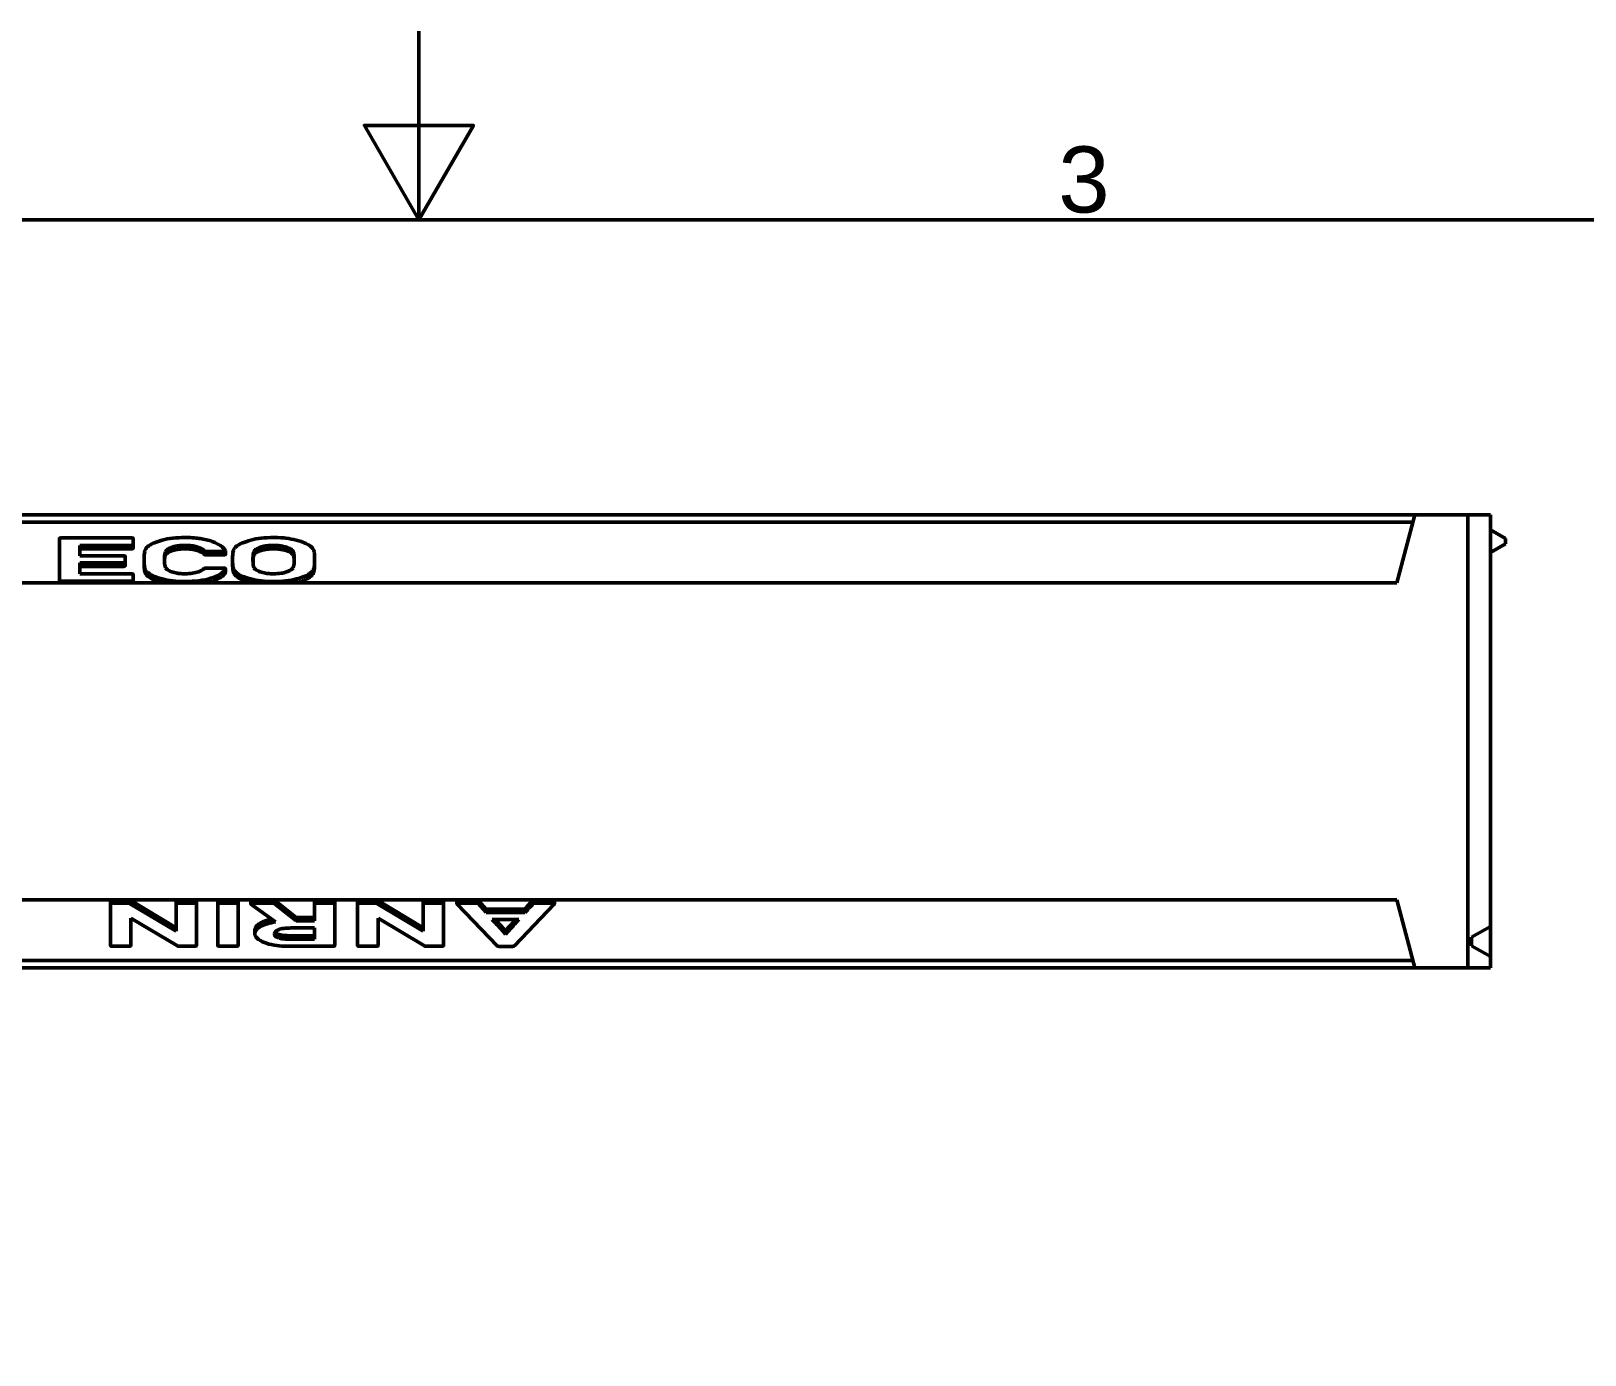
# Model space of a CAD drawing. Header units: millimetres. Extents: x 0 to 2100, y 0 to 1485.
# Drawn here: x 947.3 to 1358.7, y 1134.5 to 1485 of the extents above; entities that cross this region are included whole.
import ezdxf

# ---------------------------------------------------------------- set-up
doc = ezdxf.new("R2010")
doc.units = ezdxf.units.MM
doc.header["$LTSCALE"] = 5
doc.layers.get('0').update_dxf_attribs({"lineweight": 50})
for name, color, linetype, lineweight in [('Rahmen_0', 7, 'Continuous', 50), ('Rahmen_2', 7, 'Continuous', 50), ('Sichtbare Kanten(DIN)', 7, 'Continuous', 50), ('Sichtbare tangentiale Kanten(DIN)', 7, 'Continuous', 50)]:
    doc.layers.add(name, color=color, linetype=linetype, lineweight=lineweight)
doc.styles.add('Aktuell-DINNach Layer', font='arial.ttf')

# ---------------------------------------------------------------- blocks, each defined once
blk = doc.blocks.new('Ränder Standardrahmen')
at = {"layer": 'Rahmen_0', "flags": 128}
for points in [[(210, 297), (210, 287), (207.113, 292), (212.887, 292), (210, 287)], [(10, 10), (10, 287), (410, 287), (410, 10), (10, 10)]]:
    blk.add_lwpolyline(points, dxfattribs=at)
at = {"layer": 'Rahmen_2', "insert": (243.856, 287.341), "char_height": 3.5, "attachment_point": 7, "style": 'Aktuell-DINNach Layer'}
blk.add_mtext('3', dxfattribs=at)

msp = doc.modelspace()

# ---------------------------------------------------------------- linework, layer by layer
at = {"layer": 'Sichtbare Kanten(DIN)'}
for p, q in [((1313.729, 1356.938), (473.729, 1356.938)), ((1313.193, 1354.938), (489.091, 1354.938)), ((1308.906, 1338.938), (1313.729, 1356.938)), ((1313.729, 1356.938), (1327.729, 1356.938)), ((1333.729, 1356.938), (1327.729, 1356.938)), ((1327.729, 1356.938), (1327.729, 1236.938)), ((1333.729, 1247.938), (1333.729, 1356.938)), ((954.784, 1350.61), (954.784, 1339.539)), ((973.816, 1350.793), (955.264, 1350.793)), ((974.32, 1349.017), (974.32, 1350.61)), ((1333.729, 1352.938), (1337.729, 1350.629)), ((1337.729, 1350.629), (1337.729, 1349.247)), ((960.16, 1346.059), (960.16, 1348.833)), ((960.16, 1348.833), (973.816, 1348.833)), ((973.816, 1347.909), (960.16, 1347.909)), ((971.752, 1346.059), (960.16, 1346.059)), ((972.232, 1344.365), (972.232, 1345.867)), ((974.32, 1348.092), (974.32, 1349.017)), ((982.888, 1347.24), (982.888, 1347.231)), ((982.888, 1346.307), (982.888, 1347.231)), ((983.992, 1347.177), (983.992, 1348.101)), ((991.288, 1347.47), (991.288, 1348.394)), ((993.16, 1346.435), (993.16, 1347.359)), ((993.616, 1347.231), (998.272, 1347.231)), ((998.272, 1346.307), (993.616, 1346.307)), ((998.779, 1346.51), (998.779, 1347.434)), ((1006.312, 1347.24), (1006.312, 1347.231)), ((1006.312, 1346.307), (1006.312, 1347.231)), ((1007.416, 1347.177), (1007.416, 1348.101)), ((1015.576, 1347.177), (1015.576, 1348.101)), ((1333.729, 1346.938), (1337.729, 1349.247)), ((960.16, 1341.306), (960.16, 1344.182)), ((960.16, 1344.182), (971.752, 1344.182)), ((971.752, 1343.257), (960.16, 1343.257)), ((973.816, 1341.306), (960.16, 1341.306)), ((972.232, 1343.44), (972.232, 1344.365)), ((977.224, 1344.146), (977.224, 1345.07)), ((978.544, 1340.41), (978.544, 1341.334)), ((982.888, 1342.9), (982.888, 1342.891)), ((998.272, 1342.817), (993.616, 1342.817)), ((998.752, 1341.664), (998.752, 1342.588)), ((998.764, 1341.708), (998.764, 1342.633)), ((1000.648, 1344.146), (1000.648, 1345.07)), ((1001.968, 1340.41), (1001.968, 1341.334)), ((1006.312, 1342.9), (1006.312, 1342.891)), ((1021.048, 1340.41), (1021.048, 1341.334)), ((1022.08, 1341.536), (1022.08, 1342.46)), ((1022.368, 1344.146), (1022.368, 1345.07)), ((1308.906, 1338.938), (516.578, 1338.938)), ((954.784, 1338.938), (954.784, 1339.539)), ((955.264, 1339.347), (973.816, 1339.347)), ((974.32, 1339.539), (974.32, 1341.114)), ((974.32, 1338.938), (974.32, 1339.539)), ((982.024, 1338.999), (982.024, 1339.924)), ((1005.448, 1338.999), (1005.448, 1339.924)), ((1017.52, 1339.924), (1017.496, 1339.924)), ((1017.52, 1338.999), (1017.52, 1339.924)), ((1308.906, 1254.938), (516.578, 1254.938)), ((973.396, 1254.938), (973.396, 1254.027)), ((973.418, 1254.938), (985.708, 1247.58)), ((1011.628, 1254.933), (1011.628, 1254.009)), ((1011.628, 1254.933), (1017.484, 1250.318)), ((1038.82, 1254.938), (1038.82, 1254.027)), ((1038.842, 1254.938), (1051.132, 1247.58)), ((1065.676, 1254.906), (1067.788, 1252.534)), ((1065.676, 1254.906), (1065.676, 1253.981)), ((1080.244, 1254.906), (1080.244, 1253.981)), ((1313.729, 1236.938), (1308.906, 1254.938)), ((968.332, 1254.851), (968.332, 1253.926)), ((968.332, 1253.926), (968.332, 1242.855)), ((972.964, 1254.119), (968.812, 1254.119)), ((985.708, 1246.656), (973.396, 1254.027)), ((985.708, 1254.851), (985.708, 1253.926)), ((985.708, 1253.926), (985.708, 1246.656)), ((990.58, 1254.119), (986.188, 1254.119)), ((991.084, 1254.851), (991.084, 1253.926)), ((991.084, 1242.855), (991.084, 1253.926)), ((996.724, 1254.851), (996.724, 1253.926)), ((996.724, 1253.926), (996.724, 1242.855)), ((1001.62, 1254.119), (997.204, 1254.119)), ((1002.1, 1254.851), (1002.1, 1253.926)), ((1002.1, 1242.855), (1002.1, 1253.926)), ((1005.436, 1254.863), (1005.436, 1253.939)), ((1005.508, 1253.835), (1011.988, 1249.119)), ((1011.172, 1254.119), (1005.964, 1254.119)), ((1017.484, 1249.394), (1011.628, 1254.009)), ((1022.308, 1254.851), (1022.308, 1253.926)), ((1022.308, 1253.926), (1022.308, 1249.394)), ((1027.204, 1254.119), (1022.788, 1254.119)), ((1027.684, 1254.851), (1027.684, 1253.926)), ((1027.684, 1242.855), (1027.684, 1253.926)), ((1033.756, 1254.851), (1033.756, 1253.926)), ((1033.756, 1253.926), (1033.756, 1242.855)), ((1038.388, 1254.119), (1034.236, 1254.119)), ((1051.132, 1246.656), (1038.82, 1254.027)), ((1051.132, 1254.851), (1051.132, 1253.926)), ((1051.132, 1253.926), (1051.132, 1246.656)), ((1056.004, 1254.119), (1051.612, 1254.119)), ((1056.508, 1254.851), (1056.508, 1253.926)), ((1056.508, 1242.855), (1056.508, 1253.926)), ((1060.067, 1254.858), (1060.067, 1253.934)), ((1060.108, 1253.853), (1070.692, 1242.782)), ((1065.172, 1254.109), (1060.564, 1254.109)), ((1067.788, 1251.61), (1065.676, 1253.981)), ((1067.788, 1252.534), (1067.788, 1251.61)), ((1067.788, 1252.534), (1078.06, 1252.534)), ((1078.06, 1251.61), (1067.788, 1251.61)), ((1075.252, 1242.782), (1085.836, 1253.853)), ((1078.06, 1252.534), (1078.06, 1251.61)), ((1085.38, 1254.109), (1080.724, 1254.109)), ((1085.876, 1254.858), (1085.876, 1253.934)), ((973.732, 1242.855), (973.732, 1250.126)), ((973.732, 1250.126), (986.02, 1242.764)), ((1006.54, 1246.875), (1006.54, 1245.951)), ((1008.124, 1248.88), (1008.124, 1247.956)), ((1008.124, 1247.956), (1008.148, 1247.956)), ((1016.14, 1247.516), (1022.308, 1247.516)), ((1017.484, 1250.318), (1017.484, 1249.394)), ((1017.484, 1250.318), (1022.308, 1250.318)), ((1022.308, 1249.394), (1017.484, 1249.394)), ((1022.308, 1247.516), (1022.308, 1244.54)), ((1039.156, 1242.855), (1039.156, 1250.126)), ((1039.156, 1250.126), (1051.444, 1242.764)), ((1069.42, 1249.751), (1076.428, 1249.751)), ((1070.644, 1249.32), (1071.58, 1248.285)), ((1070.644, 1249.32), (1070.644, 1248.395)), ((1071.58, 1247.361), (1070.644, 1248.395)), ((1071.58, 1248.285), (1072.348, 1247.378)), ((1071.58, 1248.285), (1071.58, 1247.361)), ((1072.348, 1246.454), (1071.58, 1247.361)), ((1072.348, 1247.378), (1072.924, 1246.692)), ((1072.924, 1246.692), (1073.548, 1247.433)), ((1072.924, 1246.692), (1072.924, 1245.767)), ((1073.548, 1247.433), (1074.388, 1248.377)), ((1074.388, 1247.452), (1073.548, 1246.509)), ((1073.548, 1247.433), (1073.548, 1246.509)), ((1074.388, 1248.377), (1074.388, 1247.452)), ((1076.428, 1249.751), (1075.276, 1248.478)), ((1075.276, 1249.402), (1075.591, 1249.751)), ((1328.729, 1245.051), (1333.729, 1247.938)), ((1333.729, 1247.938), (1333.729, 1239.938)), ((968.812, 1242.672), (973.228, 1242.672)), ((986.428, 1242.672), (990.58, 1242.672)), ((997.204, 1242.672), (1001.62, 1242.672)), ((1012.972, 1245.776), (1012.972, 1244.852)), ((1015.852, 1242.672), (1027.204, 1242.672)), ((1015.9, 1245.465), (1022.308, 1245.465)), ((1022.308, 1244.54), (1015.9, 1244.54)), ((1034.236, 1242.672), (1038.652, 1242.672)), ((1051.852, 1242.672), (1056.004, 1242.672)), ((1071.148, 1242.654), (1074.772, 1242.654)), ((1072.924, 1245.767), (1072.348, 1246.454)), ((1073.548, 1246.509), (1072.924, 1245.767)), ((1328.729, 1242.825), (1328.729, 1245.051)), ((1333.729, 1239.938), (1328.729, 1242.825)), ((1313.193, 1238.938), (489.091, 1238.938)), ((1333.729, 1236.938), (1333.729, 1239.938)), ((1313.729, 1236.938), (473.729, 1236.938)), ((1327.729, 1236.938), (1313.729, 1236.938)), ((1327.729, 1236.938), (1333.729, 1236.938))]:
    msp.add_line(p, q, dxfattribs=at)
for points, degree, knots in [([(955.264, 1350.793), (955.231, 1350.793), (955.199, 1350.792), (955.136, 1350.787), (955.106, 1350.783), (955.007, 1350.766), (954.954, 1350.749), (954.875, 1350.717), (954.841, 1350.698), (954.795, 1350.656), (954.784, 1350.633), (954.784, 1350.61)], 3, [-0.066579768, -0.066579768, -0.066579768, -0.066579768, -0.059579882, -0.059579882, -0.05274209, -0.05274209, -0.036262889, -0.036262889, -0.01829246, -0.01829246, 0, 0, 0, 0]), ([(974.32, 1350.61), (974.32, 1350.625), (974.316, 1350.64), (974.298, 1350.669), (974.284, 1350.683), (974.234, 1350.719), (974.194, 1350.736), (974.132, 1350.759), (974.085, 1350.771), (973.964, 1350.789), (973.89, 1350.793), (973.816, 1350.793)], 3, [-0.058500024, -0.058500024, -0.058500024, -0.058500024, -0.053302755, -0.053302755, -0.048239794, -0.048239794, -0.039044984, -0.039044984, -0.022176904, -0.022176904, 0, 0, 0, 0]), ([(982.024, 1350.216), (981.289, 1350.01), (980.591, 1349.78), (979.476, 1349.32), (978.963, 1349.075), (978.544, 1348.797)], 3, [-0.56746508, -0.56746508, -0.56746508, -0.56746508, -0.25227775, -0.25227775, 0, 0, 0, 0]), ([(988.072, 1350.894), (986.96, 1350.894), (985.851, 1350.844), (983.79, 1350.613), (982.868, 1350.445), (982.024, 1350.216)], 3, [-0.64438069, -0.64438069, -0.64438069, -0.64438069, -0.31067417, -0.31067417, 0, 0, 0, 0]), ([(995.224, 1349.868), (994.28, 1350.198), (993.212, 1350.451), (991.31, 1350.734), (990.01, 1350.894), (988.072, 1350.894)], 3, [-1.5590704, -1.5590704, -1.5590704, -1.5590704, -0.5815946, -0.5815946, 0, 0, 0, 0]), ([(998.776, 1347.46), (998.53, 1347.917), (998.088, 1348.346), (997.04, 1349.043), (996.341, 1349.45), (995.224, 1349.868)], 3, [-1.1193606, -1.1193606, -1.1193606, -1.1193606, -0.4696684, -0.4696684, 0, 0, 0, 0]), ([(1005.448, 1350.216), (1004.713, 1350.01), (1004.015, 1349.78), (1002.9, 1349.32), (1002.387, 1349.075), (1001.968, 1348.797)], 3, [-0.56746508, -0.56746508, -0.56746508, -0.56746508, -0.25227775, -0.25227775, 0, 0, 0, 0]), ([(1011.496, 1350.894), (1010.384, 1350.894), (1009.275, 1350.844), (1007.214, 1350.613), (1006.292, 1350.445), (1005.448, 1350.216)], 3, [-0.64438069, -0.64438069, -0.64438069, -0.64438069, -0.31067417, -0.31067417, 0, 0, 0, 0]), ([(1017.52, 1350.216), (1016.68, 1350.442), (1015.757, 1350.607), (1014.082, 1350.799), (1012.993, 1350.894), (1011.496, 1350.894)], 3, [-1.0900651, -1.0900651, -1.0900651, -1.0900651, -0.4490468, -0.4490468, 0, 0, 0, 0]), ([(1021.048, 1348.797), (1020.654, 1349.064), (1020.153, 1349.308), (1019.19, 1349.69), (1018.536, 1349.931), (1017.52, 1350.216)], 3, [-0.89781697, -0.89781697, -0.89781697, -0.89781697, -0.37821992, -0.37821992, 0, 0, 0, 0]), ([(972.232, 1345.867), (972.232, 1345.881), (972.229, 1345.895), (972.214, 1345.923), (972.203, 1345.936), (972.159, 1345.974), (972.117, 1345.993), (972.032, 1346.024), (971.983, 1346.037), (971.872, 1346.055), (971.813, 1346.059), (971.752, 1346.059)], 3, [-0.07059963, -0.07059963, -0.07059963, -0.07059963, -0.061782755, -0.061782755, -0.053433025, -0.053433025, -0.036262889, -0.036262889, -0.01829246, -0.01829246, 0, 0, 0, 0]), ([(973.816, 1348.833), (973.896, 1348.833), (973.977, 1348.838), (974.121, 1348.86), (974.164, 1348.875), (974.23, 1348.9), (974.261, 1348.918), (974.309, 1348.963), (974.32, 1348.99), (974.32, 1349.017)], 3, [-0.059492134, -0.059492134, -0.059492134, -0.059492134, -0.048733451, -0.048733451, -0.038457128, -0.038457128, -0.021034837, -0.021034837, 0, 0, 0, 0]), ([(977.512, 1347.68), (977.393, 1347.43), (977.331, 1347.049), (977.237, 1346.206), (977.224, 1345.576), (977.224, 1345.07)], 3, [-0.63824516, -0.63824516, -0.63824516, -0.63824516, -0.3979253, -0.3979253, 0, 0, 0, 0]), ([(978.544, 1348.797), (978.295, 1348.625), (978.085, 1348.446), (977.739, 1348.072), (977.606, 1347.877), (977.512, 1347.68)], 3, [-0.31246293, -0.31246293, -0.31246293, -0.31246293, -0.15804584, -0.15804584, 0, 0, 0, 0]), ([(982.624, 1345.07), (982.624, 1345.506), (982.637, 1346.037), (982.721, 1346.721), (982.776, 1347.047), (982.888, 1347.24)], 3, [-0.43619179, -0.43619179, -0.43619179, -0.43619179, -0.15564951, -0.15564951, 0, 0, 0, 0]), ([(982.888, 1347.231), (983.002, 1347.386), (983.147, 1347.537), (983.4, 1347.753), (983.599, 1347.916), (983.992, 1348.101)], 3, [-0.58865274, -0.58865274, -0.58865274, -0.58865274, -0.18719073, -0.18719073, 0, 0, 0, 0]), ([(983.992, 1348.101), (984.268, 1348.222), (984.596, 1348.34), (985.305, 1348.548), (985.744, 1348.627), (986.982, 1348.819), (987.696, 1348.833), (988.072, 1348.833)], 3, [-0.17800534, -0.17800534, -0.17800534, -0.17800534, -0.15236265, -0.15236265, -0.11262535, -0.11262535, 0, 0, 0, 0]), ([(988.072, 1348.833), (988.67, 1348.833), (989.26, 1348.801), (990.367, 1348.649), (990.853, 1348.539), (991.288, 1348.394)], 3, [-0.3525629, -0.3525629, -0.3525629, -0.3525629, -0.17296751, -0.17296751, 0, 0, 0, 0]), ([(991.288, 1348.394), (991.727, 1348.256), (992.116, 1348.099), (992.753, 1347.747), (992.993, 1347.56), (993.16, 1347.359)], 3, [-0.33624443, -0.33624443, -0.33624443, -0.33624443, -0.16549217, -0.16549217, 0, 0, 0, 0]), ([(993.16, 1347.359), (993.166, 1347.346), (993.177, 1347.333), (993.212, 1347.308), (993.235, 1347.297), (993.316, 1347.268), (993.387, 1347.252), (993.502, 1347.235), (993.558, 1347.231), (993.616, 1347.231)], 3, [-0.055925359, -0.055925359, -0.055925359, -0.055925359, -0.046577329, -0.046577329, -0.036906452, -0.036906452, -0.017411192, -0.017411192, 0, 0, 0, 0]), ([(998.272, 1347.231), (998.315, 1347.231), (998.359, 1347.233), (998.441, 1347.24), (998.479, 1347.246), (998.585, 1347.268), (998.631, 1347.288), (998.702, 1347.322), (998.735, 1347.345), (998.778, 1347.4), (998.784, 1347.43), (998.776, 1347.46)], 3, [-0.071388548, -0.071388548, -0.071388548, -0.071388548, -0.064436863, -0.064436863, -0.05789724, -0.05789724, -0.045083725, -0.045083725, -0.02371625, -0.02371625, 0, 0, 0, 0]), ([(998.779, 1346.51), (998.779, 1346.434), (998.512, 1346.307), (998.272, 1346.307)], 2, [0.1428571, 0.1428571, 0.1428571, 1, 2, 2, 2]), ([(1000.936, 1347.68), (1000.817, 1347.43), (1000.755, 1347.049), (1000.661, 1346.206), (1000.648, 1345.576), (1000.648, 1345.07)], 3, [-0.63824516, -0.63824516, -0.63824516, -0.63824516, -0.3979253, -0.3979253, 0, 0, 0, 0]), ([(1001.968, 1348.797), (1001.719, 1348.625), (1001.509, 1348.446), (1001.163, 1348.072), (1001.03, 1347.877), (1000.936, 1347.68)], 3, [-0.31246293, -0.31246293, -0.31246293, -0.31246293, -0.15804584, -0.15804584, 0, 0, 0, 0]), ([(1006.048, 1345.07), (1006.048, 1345.66), (1006.073, 1346.107), (1006.154, 1346.715), (1006.211, 1347.04), (1006.312, 1347.24)], 3, [-0.38484218, -0.38484218, -0.38484218, -0.38484218, -0.16039433, -0.16039433, 0, 0, 0, 0]), ([(1006.312, 1346.316), (1006.192, 1346.078), (1006.068, 1345.151), (1006.054, 1344.606)], 2, [0, 0, 0, 1, 1.7151209, 1.7151209, 1.7151209]), ([(1006.312, 1347.231), (1006.482, 1347.462), (1006.679, 1347.629), (1006.92, 1347.834), (1007.145, 1347.973), (1007.416, 1348.101)], 3, [-0.17676121, -0.17676121, -0.17676121, -0.17676121, -0.12929759, -0.12929759, 0, 0, 0, 0]), ([(1007.416, 1348.101), (1007.692, 1348.222), (1008.02, 1348.34), (1008.729, 1348.548), (1009.168, 1348.627), (1010.406, 1348.819), (1011.12, 1348.833), (1011.496, 1348.833)], 3, [-0.17800534, -0.17800534, -0.17800534, -0.17800534, -0.15236265, -0.15236265, -0.11262535, -0.11262535, 0, 0, 0, 0]), ([(1011.496, 1348.833), (1012.184, 1348.833), (1012.627, 1348.789), (1013.202, 1348.728), (1013.576, 1348.674), (1014.022, 1348.587), (1014.835, 1348.427), (1015.576, 1348.101)], 3, [-2.3409048, -2.3409048, -2.3409048, -2.3409048, -1.6835097, -1.6835097, -0.3393681, -0.3393681, 0, 0, 0, 0]), ([(1015.576, 1348.101), (1015.908, 1347.934), (1016.115, 1347.782), (1016.415, 1347.539), (1016.557, 1347.387), (1016.656, 1347.231)], 3, [-0.21179456, -0.21179456, -0.21179456, -0.21179456, -0.12655534, -0.12655534, 0, 0, 0, 0]), ([(1016.656, 1347.231), (1016.771, 1347.053), (1016.843, 1346.77), (1016.952, 1346.015), (1016.968, 1345.5), (1016.968, 1345.07)], 3, [-0.58994511, -0.58994511, -0.58994511, -0.58994511, -0.33853677, -0.33853677, 0, 0, 0, 0]), ([(1022.08, 1347.68), (1021.986, 1347.876), (1021.852, 1348.069), (1021.583, 1348.349), (1021.389, 1348.545), (1021.048, 1348.797)], 3, [-0.67626158, -0.67626158, -0.67626158, -0.67626158, -0.2228684, -0.2228684, 0, 0, 0, 0]), ([(1022.368, 1345.07), (1022.368, 1345.586), (1022.354, 1346.211), (1022.261, 1347.047), (1022.198, 1347.431), (1022.08, 1347.68)], 3, [-0.52759922, -0.52759922, -0.52759922, -0.52759922, -0.19886086, -0.19886086, 0, 0, 0, 0]), ([(971.752, 1344.182), (971.784, 1344.182), (971.817, 1344.183), (971.88, 1344.188), (971.91, 1344.192), (972.009, 1344.209), (972.062, 1344.226), (972.141, 1344.258), (972.174, 1344.277), (972.221, 1344.319), (972.232, 1344.342), (972.232, 1344.365)], 3, [-0.066579768, -0.066579768, -0.066579768, -0.066579768, -0.059579882, -0.059579882, -0.05274209, -0.05274209, -0.036262889, -0.036262889, -0.01829246, -0.01829246, 0, 0, 0, 0]), ([(974.32, 1341.114), (974.32, 1341.131), (974.316, 1341.148), (974.301, 1341.179), (974.29, 1341.194), (974.247, 1341.231), (974.213, 1341.247), (974.143, 1341.273), (974.096, 1341.284), (973.972, 1341.302), (973.893, 1341.306), (973.816, 1341.306)], 3, [-0.068381733, -0.068381733, -0.068381733, -0.068381733, -0.060025264, -0.060025264, -0.05252857, -0.05252857, -0.040035621, -0.040035621, -0.023174789, -0.023174789, 0, 0, 0, 0]), ([(977.224, 1345.07), (977.224, 1344.552), (977.238, 1343.921), (977.337, 1343.032), (977.402, 1342.683), (977.512, 1342.46)], 3, [-0.43279384, -0.43279384, -0.43279384, -0.43279384, -0.17842824, -0.17842824, 0, 0, 0, 0]), ([(977.512, 1342.46), (977.606, 1342.262), (977.739, 1342.067), (978.085, 1341.689), (978.295, 1341.508), (978.544, 1341.334)], 3, [-0.31467641, -0.31467641, -0.31467641, -0.31467641, -0.1560404, -0.1560404, 0, 0, 0, 0]), ([(978.544, 1341.334), (978.941, 1341.071), (979.435, 1340.826), (980.276, 1340.474), (980.926, 1340.214), (982.024, 1339.924)], 3, [-1.1077102, -1.1077102, -1.1077102, -1.1077102, -0.400805, -0.400805, 0, 0, 0, 0]), ([(982.888, 1342.891), (982.775, 1343.086), (982.72, 1343.418), (982.637, 1344.104), (982.624, 1344.634), (982.624, 1345.07)], 3, [-0.53507694, -0.53507694, -0.53507694, -0.53507694, -0.34311066, -0.34311066, 0, 0, 0, 0]), ([(983.968, 1342.039), (983.712, 1342.164), (983.494, 1342.299), (983.13, 1342.589), (982.989, 1342.742), (982.888, 1342.9)], 3, [-0.2528688, -0.2528688, -0.2528688, -0.2528688, -0.12792886, -0.12792886, 0, 0, 0, 0]), ([(988.072, 1341.306), (987.55, 1341.306), (987.026, 1341.328), (986.191, 1341.418), (985.783, 1341.476), (984.769, 1341.722), (984.323, 1341.865), (983.968, 1342.039)], 3, [-0.64359241, -0.64359241, -0.64359241, -0.64359241, -0.36055637, -0.36055637, -0.17331345, -0.17331345, 0, 0, 0, 0]), ([(993.16, 1342.707), (992.764, 1342.391), (992.255, 1342.086), (991.139, 1341.676), (990.626, 1341.542), (989.416, 1341.35), (988.753, 1341.306), (988.072, 1341.306)], 3, [-0.66918853, -0.66918853, -0.66918853, -0.66918853, -0.39309051, -0.39309051, -0.20433451, -0.20433451, 0, 0, 0, 0]), ([(993.616, 1342.817), (993.578, 1342.817), (993.537, 1342.814), (993.451, 1342.802), (993.402, 1342.793), (993.307, 1342.773), (993.261, 1342.761), (993.197, 1342.734), (993.175, 1342.722), (993.16, 1342.707)], 3, [-0.055945276, -0.055945276, -0.055945276, -0.055945276, -0.044561525, -0.044561525, -0.028522325, -0.028522325, -0.01195837, -0.01195837, 0, 0, 0, 0]), ([(994.888, 1340.107), (995.875, 1340.397), (996.681, 1340.749), (998.006, 1341.6), (998.462, 1342.087), (998.752, 1342.588)], 3, [-0.77787613, -0.77787613, -0.77787613, -0.77787613, -0.40408348, -0.40408348, 0, 0, 0, 0]), ([(998.752, 1342.588), (998.762, 1342.609), (998.767, 1342.629), (998.757, 1342.669), (998.745, 1342.688), (998.688, 1342.737), (998.637, 1342.758), (998.571, 1342.782), (998.523, 1342.795), (998.406, 1342.813), (998.339, 1342.817), (998.272, 1342.817)], 3, [-0.059537866, -0.059537866, -0.059537866, -0.059537866, -0.053537489, -0.053537489, -0.047887691, -0.047887691, -0.037975695, -0.037975695, -0.020286933, -0.020286933, 0, 0, 0, 0]), ([(1000.648, 1345.07), (1000.648, 1344.552), (1000.662, 1343.921), (1000.761, 1343.032), (1000.826, 1342.683), (1000.936, 1342.46)], 3, [-0.43279384, -0.43279384, -0.43279384, -0.43279384, -0.17842824, -0.17842824, 0, 0, 0, 0]), ([(1000.936, 1342.46), (1001.03, 1342.262), (1001.163, 1342.067), (1001.509, 1341.689), (1001.719, 1341.508), (1001.968, 1341.334)], 3, [-0.31467641, -0.31467641, -0.31467641, -0.31467641, -0.1560404, -0.1560404, 0, 0, 0, 0]), ([(1001.968, 1341.334), (1002.365, 1341.071), (1002.859, 1340.826), (1003.7, 1340.474), (1004.35, 1340.214), (1005.448, 1339.924)], 3, [-1.1077102, -1.1077102, -1.1077102, -1.1077102, -0.400805, -0.400805, 0, 0, 0, 0]), ([(1006.312, 1342.891), (1006.199, 1343.115), (1006.144, 1343.487), (1006.062, 1344.106), (1006.048, 1344.636), (1006.048, 1345.07)], 3, [-0.4826609, -0.4826609, -0.4826609, -0.4826609, -0.34108054, -0.34108054, 0, 0, 0, 0]), ([(1007.392, 1342.039), (1007.136, 1342.164), (1006.918, 1342.299), (1006.554, 1342.589), (1006.413, 1342.742), (1006.312, 1342.9)], 3, [-0.2528688, -0.2528688, -0.2528688, -0.2528688, -0.12792886, -0.12792886, 0, 0, 0, 0]), ([(1011.496, 1341.306), (1010.974, 1341.306), (1010.45, 1341.328), (1009.615, 1341.418), (1009.207, 1341.476), (1008.193, 1341.722), (1007.747, 1341.865), (1007.392, 1342.039)], 3, [-0.64359241, -0.64359241, -0.64359241, -0.64359241, -0.36055637, -0.36055637, -0.17331345, -0.17331345, 0, 0, 0, 0]), ([(1015.576, 1342.039), (1015.319, 1341.913), (1015.015, 1341.804), (1014.439, 1341.637), (1014.014, 1341.521), (1012.847, 1341.343), (1012.17, 1341.306), (1011.496, 1341.306)], 3, [-0.61576362, -0.61576362, -0.61576362, -0.61576362, -0.37696889, -0.37696889, -0.20221733, -0.20221733, 0, 0, 0, 0]), ([(1016.656, 1342.891), (1016.517, 1342.67), (1016.339, 1342.517), (1016.082, 1342.303), (1015.847, 1342.165), (1015.576, 1342.039)], 3, [-0.1853347, -0.1853347, -0.1853347, -0.1853347, -0.12833674, -0.12833674, 0, 0, 0, 0]), ([(1016.968, 1345.07), (1016.968, 1344.616), (1016.951, 1344.052), (1016.831, 1343.305), (1016.762, 1343.052), (1016.656, 1342.891)], 3, [-0.3390162, -0.3390162, -0.3390162, -0.3390162, -0.13105894, -0.13105894, 0, 0, 0, 0]), ([(1017.496, 1339.924), (1018.244, 1340.124), (1018.962, 1340.35), (1020.154, 1340.823), (1020.651, 1341.066), (1021.048, 1341.334)], 3, [-0.51620877, -0.51620877, -0.51620877, -0.51620877, -0.24165673, -0.24165673, 0, 0, 0, 0]), ([(1021.048, 1341.334), (1021.285, 1341.509), (1021.494, 1341.689), (1021.753, 1341.959), (1021.941, 1342.161), (1022.08, 1342.46)], 3, [-0.75976779, -0.75976779, -0.75976779, -0.75976779, -0.23885916, -0.23885916, 0, 0, 0, 0]), ([(1022.08, 1342.46), (1022.199, 1342.704), (1022.261, 1343.086), (1022.355, 1343.926), (1022.368, 1344.563), (1022.368, 1345.07)], 3, [-0.63538724, -0.63538724, -0.63538724, -0.63538724, -0.39885501, -0.39885501, 0, 0, 0, 0]), ([(954.784, 1339.539), (954.784, 1339.525), (954.787, 1339.51), (954.802, 1339.483), (954.812, 1339.47), (954.857, 1339.432), (954.898, 1339.412), (954.983, 1339.382), (955.032, 1339.369), (955.144, 1339.351), (955.203, 1339.347), (955.264, 1339.347)], 3, [-0.07059963, -0.07059963, -0.07059963, -0.07059963, -0.061782755, -0.061782755, -0.053433025, -0.053433025, -0.036262889, -0.036262889, -0.01829246, -0.01829246, 0, 0, 0, 0]), ([(973.816, 1339.347), (973.892, 1339.347), (973.969, 1339.351), (974.091, 1339.37), (974.136, 1339.382), (974.204, 1339.408), (974.248, 1339.427), (974.308, 1339.483), (974.32, 1339.511), (974.32, 1339.539)], 3, [-0.13067107, -0.13067107, -0.13067107, -0.13067107, -0.08245209, -0.08245209, -0.04750769, -0.04750769, -0.02224294, -0.02224294, 0, 0, 0, 0]), ([(982.024, 1339.924), (982.858, 1339.696), (983.775, 1339.531), (985.834, 1339.304), (986.954, 1339.255), (988.072, 1339.255)], 3, [-0.64314931, -0.64314931, -0.64314931, -0.64314931, -0.33547656, -0.33547656, 0, 0, 0, 0]), ([(988.072, 1339.255), (989.311, 1339.255), (990.53, 1339.321), (992.862, 1339.612), (993.919, 1339.827), (994.888, 1340.107)], 3, [-0.73609039, -0.73609039, -0.73609039, -0.73609039, -0.3642314, -0.3642314, 0, 0, 0, 0]), ([(1005.448, 1339.924), (1006.282, 1339.696), (1007.199, 1339.531), (1009.258, 1339.304), (1010.378, 1339.255), (1011.496, 1339.255)], 3, [-0.64314931, -0.64314931, -0.64314931, -0.64314931, -0.33547656, -0.33547656, 0, 0, 0, 0]), ([(1011.496, 1339.255), (1012.608, 1339.255), (1013.721, 1339.304), (1015.773, 1339.531), (1016.687, 1339.696), (1017.52, 1339.924)], 3, [-0.64106217, -0.64106217, -0.64106217, -0.64106217, -0.30719562, -0.30719562, 0, 0, 0, 0]), ([(968.812, 1254.119), (968.744, 1254.119), (968.678, 1254.115), (968.563, 1254.096), (968.516, 1254.084), (968.444, 1254.056), (968.402, 1254.037), (968.343, 1253.982), (968.332, 1253.955), (968.332, 1253.926)], 3, [-0.11314808, -0.11314808, -0.11314808, -0.11314808, -0.07710171, -0.07710171, -0.04639203, -0.04639203, -0.02224294, -0.02224294, 0, 0, 0, 0]), ([(973.396, 1254.027), (973.37, 1254.042), (973.328, 1254.056), (973.242, 1254.08), (973.177, 1254.098), (973.057, 1254.115), (973.011, 1254.119), (972.964, 1254.119)], 3, [-0.07043018, -0.07043018, -0.07043018, -0.07043018, -0.038333479, -0.038333479, -0.014126194, -0.014126194, 0, 0, 0, 0]), ([(986.188, 1254.119), (986.12, 1254.119), (986.054, 1254.115), (985.939, 1254.096), (985.892, 1254.084), (985.82, 1254.056), (985.778, 1254.037), (985.719, 1253.982), (985.708, 1253.955), (985.708, 1253.926)], 3, [-0.11314808, -0.11314808, -0.11314808, -0.11314808, -0.07710171, -0.07710171, -0.04639203, -0.04639203, -0.02224294, -0.02224294, 0, 0, 0, 0]), ([(991.084, 1253.926), (991.084, 1253.94), (991.081, 1253.954), (991.067, 1253.981), (991.057, 1253.993), (991.019, 1254.027), (990.983, 1254.047), (990.89, 1254.082), (990.84, 1254.095), (990.718, 1254.114), (990.65, 1254.119), (990.58, 1254.119)], 3, [-0.082864925, -0.082864925, -0.082864925, -0.082864925, -0.071069356, -0.071069356, -0.059894872, -0.059894872, -0.039571091, -0.039571091, -0.020960419, -0.020960419, 0, 0, 0, 0]), ([(997.204, 1254.119), (997.172, 1254.119), (997.141, 1254.117), (997.08, 1254.113), (997.051, 1254.109), (996.95, 1254.093), (996.897, 1254.075), (996.82, 1254.045), (996.785, 1254.026), (996.735, 1253.979), (996.724, 1253.953), (996.724, 1253.926)], 3, [-0.065397919, -0.065397919, -0.065397919, -0.065397919, -0.05966566, -0.05966566, -0.054070317, -0.054070317, -0.039571091, -0.039571091, -0.020960419, -0.020960419, 0, 0, 0, 0]), ([(1002.1, 1253.926), (1002.1, 1253.941), (1002.096, 1253.955), (1002.082, 1253.983), (1002.071, 1253.995), (1002.027, 1254.034), (1001.985, 1254.053), (1001.9, 1254.084), (1001.851, 1254.097), (1001.74, 1254.114), (1001.681, 1254.119), (1001.62, 1254.119)], 3, [-0.07059963, -0.07059963, -0.07059963, -0.07059963, -0.061782755, -0.061782755, -0.053433025, -0.053433025, -0.036262889, -0.036262889, -0.01829246, -0.01829246, 0, 0, 0, 0]), ([(1005.964, 1254.119), (1005.911, 1254.119), (1005.859, 1254.117), (1005.762, 1254.108), (1005.718, 1254.102), (1005.623, 1254.082), (1005.578, 1254.067), (1005.513, 1254.036), (1005.478, 1254.016), (1005.438, 1253.968), (1005.432, 1253.946), (1005.445, 1253.892), (1005.471, 1253.862), (1005.508, 1253.835)], 3, [-0.14522968, -0.14522968, -0.14522968, -0.14522968, -0.1187537, -0.1187537, -0.09484937, -0.09484937, -0.06378423, -0.06378423, -0.04225561, -0.04225561, -0.02427968, -0.02427968, 0, 0, 0, 0]), ([(1011.628, 1254.009), (1011.624, 1254.014), (1011.619, 1254.019), (1011.606, 1254.028), (1011.597, 1254.033), (1011.564, 1254.049), (1011.534, 1254.059), (1011.459, 1254.08), (1011.38, 1254.099), (1011.257, 1254.115), (1011.214, 1254.119), (1011.172, 1254.119)], 3, [-0.069895193, -0.069895193, -0.069895193, -0.069895193, -0.06347595, -0.06347595, -0.056330037, -0.056330037, -0.039076664, -0.039076664, -0.012767563, -0.012767563, 0, 0, 0, 0]), ([(1022.788, 1254.119), (1022.756, 1254.119), (1022.725, 1254.117), (1022.664, 1254.113), (1022.635, 1254.109), (1022.534, 1254.093), (1022.481, 1254.075), (1022.404, 1254.045), (1022.369, 1254.026), (1022.319, 1253.979), (1022.308, 1253.953), (1022.308, 1253.926)], 3, [-0.065397919, -0.065397919, -0.065397919, -0.065397919, -0.05966566, -0.05966566, -0.054070317, -0.054070317, -0.039571091, -0.039571091, -0.020960419, -0.020960419, 0, 0, 0, 0]), ([(1027.684, 1253.926), (1027.684, 1253.941), (1027.68, 1253.955), (1027.666, 1253.983), (1027.655, 1253.995), (1027.611, 1254.034), (1027.569, 1254.053), (1027.484, 1254.084), (1027.435, 1254.097), (1027.324, 1254.114), (1027.265, 1254.119), (1027.204, 1254.119)], 3, [-0.07059963, -0.07059963, -0.07059963, -0.07059963, -0.061782755, -0.061782755, -0.053433025, -0.053433025, -0.036262889, -0.036262889, -0.01829246, -0.01829246, 0, 0, 0, 0]), ([(1034.236, 1254.119), (1034.168, 1254.119), (1034.102, 1254.115), (1033.987, 1254.096), (1033.94, 1254.084), (1033.868, 1254.056), (1033.826, 1254.037), (1033.767, 1253.982), (1033.756, 1253.955), (1033.756, 1253.926)], 3, [-0.11314808, -0.11314808, -0.11314808, -0.11314808, -0.07710171, -0.07710171, -0.04639203, -0.04639203, -0.02224294, -0.02224294, 0, 0, 0, 0]), ([(1038.82, 1254.027), (1038.794, 1254.042), (1038.752, 1254.056), (1038.666, 1254.08), (1038.601, 1254.098), (1038.481, 1254.115), (1038.435, 1254.119), (1038.388, 1254.119)], 3, [-0.07043018, -0.07043018, -0.07043018, -0.07043018, -0.038333479, -0.038333479, -0.014126194, -0.014126194, 0, 0, 0, 0]), ([(1051.612, 1254.119), (1051.544, 1254.119), (1051.478, 1254.115), (1051.363, 1254.096), (1051.316, 1254.084), (1051.244, 1254.056), (1051.202, 1254.037), (1051.143, 1253.982), (1051.132, 1253.955), (1051.132, 1253.926)], 3, [-0.11314808, -0.11314808, -0.11314808, -0.11314808, -0.07710171, -0.07710171, -0.04639203, -0.04639203, -0.02224294, -0.02224294, 0, 0, 0, 0]), ([(1056.508, 1253.926), (1056.508, 1253.94), (1056.505, 1253.954), (1056.491, 1253.981), (1056.481, 1253.993), (1056.443, 1254.027), (1056.407, 1254.047), (1056.314, 1254.082), (1056.264, 1254.095), (1056.142, 1254.114), (1056.074, 1254.119), (1056.004, 1254.119)], 3, [-0.082864925, -0.082864925, -0.082864925, -0.082864925, -0.071069356, -0.071069356, -0.059894872, -0.059894872, -0.039571091, -0.039571091, -0.020960419, -0.020960419, 0, 0, 0, 0]), ([(1060.564, 1254.109), (1060.492, 1254.109), (1060.419, 1254.106), (1060.301, 1254.089), (1060.255, 1254.078), (1060.16, 1254.045), (1060.127, 1254.023), (1060.083, 1253.986), (1060.07, 1253.964), (1060.065, 1253.91), (1060.081, 1253.881), (1060.108, 1253.853)], 3, [-0.076844393, -0.076844393, -0.076844393, -0.076844393, -0.064354602, -0.064354602, -0.054867723, -0.054867723, -0.041919224, -0.041919224, -0.023396921, -0.023396921, 0, 0, 0, 0]), ([(1065.676, 1253.981), (1065.661, 1253.995), (1065.641, 1254.007), (1065.588, 1254.032), (1065.555, 1254.044), (1065.48, 1254.067), (1065.409, 1254.086), (1065.275, 1254.105), (1065.224, 1254.109), (1065.172, 1254.109)], 3, [-0.087495712, -0.087495712, -0.087495712, -0.087495712, -0.066918151, -0.066918151, -0.042906009, -0.042906009, -0.015746369, -0.015746369, 0, 0, 0, 0]), ([(1080.244, 1253.981), (1079.883, 1253.587), (1079.518, 1253.193), (1079.078, 1252.721), (1078.485, 1252.082), (1078.06, 1251.61)], 3, [-2.3408634, -2.3408634, -2.3408634, -2.3408634, -0.3926264, -0.3926264, 0, 0, 0, 0]), ([(1080.724, 1254.109), (1080.686, 1254.109), (1080.649, 1254.106), (1080.572, 1254.096), (1080.53, 1254.088), (1080.451, 1254.07), (1080.374, 1254.05), (1080.285, 1254.011), (1080.26, 1253.997), (1080.244, 1253.981)], 3, [-0.087474366, -0.087474366, -0.087474366, -0.087474366, -0.06629905, -0.06629905, -0.04063639, -0.04063639, -0.013396757, -0.013396757, 0, 0, 0, 0]), ([(1085.836, 1253.853), (1085.863, 1253.881), (1085.879, 1253.911), (1085.873, 1253.965), (1085.859, 1253.988), (1085.815, 1254.023), (1085.786, 1254.043), (1085.697, 1254.076), (1085.651, 1254.087), (1085.529, 1254.105), (1085.454, 1254.109), (1085.38, 1254.109)], 3, [-0.13100174, -0.13100174, -0.13100174, -0.13100174, -0.09080121, -0.09080121, -0.05942607, -0.05942607, -0.0391554, -0.0391554, -0.02233474, -0.02233474, 0, 0, 0, 0]), ([(1008.148, 1247.956), (1007.621, 1247.662), (1007.214, 1247.346), (1006.666, 1246.662), (1006.54, 1246.31), (1006.54, 1245.951)], 3, [-0.56209151, -0.56209151, -0.56209151, -0.56209151, -0.28234056, -0.28234056, 0, 0, 0, 0]), ([(1008.124, 1248.88), (1008.844, 1249.265), (1010.385, 1249.725), (1010.977, 1249.854)], 2, [0, 0, 0, 1, 1.5476506, 1.5476506, 1.5476506]), ([(1011.988, 1249.119), (1011.214, 1248.996), (1010.499, 1248.835), (1009.389, 1248.503), (1008.739, 1248.285), (1008.124, 1247.956)], 3, [-0.78307237, -0.78307237, -0.78307237, -0.78307237, -0.317814, -0.317814, 0, 0, 0, 0]), ([(1011.724, 1245.951), (1011.724, 1246.153), (1011.811, 1246.35), (1012.191, 1246.731), (1012.475, 1246.903), (1012.828, 1247.058)], 3, [-0.32068823, -0.32068823, -0.32068823, -0.32068823, -0.16154726, -0.16154726, 0, 0, 0, 0]), ([(1012.828, 1247.058), (1013.005, 1247.135), (1013.207, 1247.202), (1013.665, 1247.318), (1013.919, 1247.365), (1014.801, 1247.487), (1015.483, 1247.516), (1016.14, 1247.516)], 3, [-0.36184141, -0.36184141, -0.36184141, -0.36184141, -0.28131179, -0.28131179, -0.19687179, -0.19687179, 0, 0, 0, 0]), ([(1070.644, 1248.395), (1070.409, 1248.664), (1070.2, 1248.899), (1069.841, 1249.299), (1069.633, 1249.526), (1069.42, 1249.751)], 3, [-0.33289142, -0.33289142, -0.33289142, -0.33289142, -0.18811443, -0.18811443, 0, 0, 0, 0]), ([(1075.276, 1248.478), (1075.033, 1248.217), (1074.957, 1248.129), (1074.66, 1247.776), (1074.523, 1247.613), (1074.388, 1247.452)], 3, [-0.29118996, -0.29118996, -0.29118996, -0.29118996, -0.13304973, -0.13304973, 0, 0, 0, 0]), ([(968.332, 1242.855), (968.332, 1242.841), (968.335, 1242.827), (968.351, 1242.8), (968.363, 1242.787), (968.411, 1242.749), (968.454, 1242.73), (968.52, 1242.706), (968.566, 1242.694), (968.68, 1242.676), (968.745, 1242.672), (968.812, 1242.672)], 3, [-0.058050032, -0.058050032, -0.058050032, -0.058050032, -0.052767893, -0.052767893, -0.047631793, -0.047631793, -0.036849992, -0.036849992, -0.019922291, -0.019922291, 0, 0, 0, 0]), ([(973.228, 1242.672), (973.265, 1242.672), (973.303, 1242.674), (973.375, 1242.679), (973.409, 1242.683), (973.509, 1242.7), (973.56, 1242.716), (973.64, 1242.748), (973.674, 1242.767), (973.721, 1242.81), (973.732, 1242.832), (973.732, 1242.855)], 3, [-0.07059963, -0.07059963, -0.07059963, -0.07059963, -0.061782755, -0.061782755, -0.053433025, -0.053433025, -0.036262889, -0.036262889, -0.01829246, -0.01829246, 0, 0, 0, 0]), ([(986.02, 1242.764), (986.023, 1242.76), (986.028, 1242.756), (986.042, 1242.748), (986.051, 1242.744), (986.083, 1242.731), (986.112, 1242.723), (986.171, 1242.708), (986.251, 1242.689), (986.363, 1242.675), (986.396, 1242.672), (986.428, 1242.672)], 3, [-0.074921837, -0.074921837, -0.074921837, -0.074921837, -0.067264808, -0.067264808, -0.058210692, -0.058210692, -0.035195721, -0.035195721, -0.009570575, -0.009570575, 0, 0, 0, 0]), ([(990.58, 1242.672), (990.617, 1242.672), (990.655, 1242.674), (990.727, 1242.679), (990.761, 1242.683), (990.861, 1242.7), (990.912, 1242.716), (990.992, 1242.748), (991.026, 1242.767), (991.073, 1242.81), (991.084, 1242.832), (991.084, 1242.855)], 3, [-0.07059963, -0.07059963, -0.07059963, -0.07059963, -0.061782755, -0.061782755, -0.053433025, -0.053433025, -0.036262889, -0.036262889, -0.01829246, -0.01829246, 0, 0, 0, 0]), ([(996.724, 1242.855), (996.724, 1242.843), (996.727, 1242.831), (996.74, 1242.807), (996.75, 1242.795), (996.794, 1242.757), (996.84, 1242.737), (996.923, 1242.707), (996.972, 1242.694), (997.084, 1242.676), (997.143, 1242.672), (997.204, 1242.672)], 3, [-0.066579768, -0.066579768, -0.066579768, -0.066579768, -0.059579882, -0.059579882, -0.05274209, -0.05274209, -0.036262889, -0.036262889, -0.01829246, -0.01829246, 0, 0, 0, 0]), ([(1001.62, 1242.672), (1001.652, 1242.672), (1001.684, 1242.673), (1001.748, 1242.679), (1001.778, 1242.682), (1001.877, 1242.699), (1001.93, 1242.717), (1002.008, 1242.748), (1002.042, 1242.767), (1002.089, 1242.81), (1002.1, 1242.832), (1002.1, 1242.855)], 3, [-0.066579768, -0.066579768, -0.066579768, -0.066579768, -0.059579882, -0.059579882, -0.05274209, -0.05274209, -0.036262889, -0.036262889, -0.01829246, -0.01829246, 0, 0, 0, 0]), ([(1006.54, 1245.951), (1006.54, 1245.591), (1006.705, 1245.33), (1007.028, 1244.878), (1007.318, 1244.643), (1008.188, 1243.997), (1008.986, 1243.67), (1009.636, 1243.451)], 3, [-0.35742554, -0.35742554, -0.35742554, -0.35742554, -0.32917171, -0.32917171, -0.26025403, -0.26025403, 0, 0, 0, 0]), ([(1009.636, 1243.451), (1010.445, 1243.193), (1011.374, 1243.008), (1013.003, 1242.796), (1014.154, 1242.672), (1015.852, 1242.672)], 3, [-1.3134543, -1.3134543, -1.3134543, -1.3134543, -0.5093001, -0.5093001, 0, 0, 0, 0]), ([(1012.972, 1244.852), (1012.76, 1244.913), (1012.573, 1244.984), (1012.216, 1245.163), (1012.088, 1245.261), (1011.799, 1245.529), (1011.724, 1245.741), (1011.724, 1245.951)], 3, [-0.28006727, -0.28006727, -0.28006727, -0.28006727, -0.22782785, -0.22782785, -0.16437024, -0.16437024, 0, 0, 0, 0]), ([(1011.881, 1246.401), (1011.949, 1246.308), (1012.372, 1245.95), (1012.972, 1245.776)], 2, [0.6964134, 0.6964134, 0.6964134, 1, 2, 2, 2]), ([(1015.9, 1244.54), (1015.055, 1244.54), (1014.404, 1244.59), (1013.606, 1244.692), (1013.268, 1244.759), (1012.972, 1244.852)], 3, [-0.25250259, -0.25250259, -0.25250259, -0.25250259, -0.11497027, -0.11497027, 0, 0, 0, 0]), ([(1027.204, 1242.672), (1027.236, 1242.672), (1027.268, 1242.673), (1027.332, 1242.679), (1027.362, 1242.682), (1027.461, 1242.699), (1027.514, 1242.717), (1027.592, 1242.748), (1027.626, 1242.767), (1027.673, 1242.81), (1027.684, 1242.832), (1027.684, 1242.855)], 3, [-0.066579768, -0.066579768, -0.066579768, -0.066579768, -0.059579882, -0.059579882, -0.05274209, -0.05274209, -0.036262889, -0.036262889, -0.01829246, -0.01829246, 0, 0, 0, 0]), ([(1033.756, 1242.855), (1033.756, 1242.841), (1033.759, 1242.827), (1033.775, 1242.8), (1033.787, 1242.787), (1033.835, 1242.749), (1033.878, 1242.73), (1033.944, 1242.706), (1033.99, 1242.694), (1034.104, 1242.676), (1034.169, 1242.672), (1034.236, 1242.672)], 3, [-0.058050032, -0.058050032, -0.058050032, -0.058050032, -0.052767893, -0.052767893, -0.047631793, -0.047631793, -0.036849992, -0.036849992, -0.019922291, -0.019922291, 0, 0, 0, 0]), ([(1038.652, 1242.672), (1038.689, 1242.672), (1038.727, 1242.674), (1038.799, 1242.679), (1038.833, 1242.683), (1038.933, 1242.7), (1038.984, 1242.716), (1039.064, 1242.748), (1039.098, 1242.767), (1039.145, 1242.81), (1039.156, 1242.832), (1039.156, 1242.855)], 3, [-0.07059963, -0.07059963, -0.07059963, -0.07059963, -0.061782755, -0.061782755, -0.053433025, -0.053433025, -0.036262889, -0.036262889, -0.01829246, -0.01829246, 0, 0, 0, 0]), ([(1051.444, 1242.764), (1051.447, 1242.76), (1051.452, 1242.756), (1051.466, 1242.748), (1051.475, 1242.744), (1051.507, 1242.731), (1051.536, 1242.723), (1051.595, 1242.708), (1051.675, 1242.689), (1051.787, 1242.675), (1051.82, 1242.672), (1051.852, 1242.672)], 3, [-0.074921837, -0.074921837, -0.074921837, -0.074921837, -0.067264808, -0.067264808, -0.058210692, -0.058210692, -0.035195721, -0.035195721, -0.009570575, -0.009570575, 0, 0, 0, 0]), ([(1056.004, 1242.672), (1056.041, 1242.672), (1056.079, 1242.674), (1056.151, 1242.679), (1056.185, 1242.683), (1056.285, 1242.7), (1056.336, 1242.716), (1056.416, 1242.748), (1056.45, 1242.767), (1056.497, 1242.81), (1056.508, 1242.832), (1056.508, 1242.855)], 3, [-0.07059963, -0.07059963, -0.07059963, -0.07059963, -0.061782755, -0.061782755, -0.053433025, -0.053433025, -0.036262889, -0.036262889, -0.01829246, -0.01829246, 0, 0, 0, 0]), ([(1070.692, 1242.782), (1070.705, 1242.767), (1070.725, 1242.752), (1070.776, 1242.725), (1070.808, 1242.712), (1070.889, 1242.688), (1070.956, 1242.672), (1071.065, 1242.657), (1071.106, 1242.654), (1071.148, 1242.654)], 3, [-0.068467152, -0.068467152, -0.068467152, -0.068467152, -0.051911748, -0.051911748, -0.034631689, -0.034631689, -0.01255287, -0.01255287, 0, 0, 0, 0]), ([(1074.772, 1242.654), (1074.814, 1242.654), (1074.855, 1242.656), (1074.939, 1242.666), (1074.981, 1242.673), (1075.055, 1242.689), (1075.116, 1242.704), (1075.206, 1242.743), (1075.234, 1242.762), (1075.252, 1242.782)], 3, [-0.093273996, -0.093273996, -0.093273996, -0.093273996, -0.068108923, -0.068108923, -0.041123408, -0.041123408, -0.017067652, -0.017067652, 0, 0, 0, 0])]:
    msp.add_open_spline(points, degree=degree, knots=knots, dxfattribs=at)
for points in [[(974.32, 1348.092), (974.32, 1348.01), (974.056, 1347.909), (973.816, 1347.909)], [(982.888, 1346.316), (982.661, 1345.923), (982.629, 1344.607)], [(983.992, 1347.177), (983.584, 1346.984), (983.056, 1346.536), (982.888, 1346.307)], [(988.072, 1347.909), (987.376, 1347.909), (986.176, 1347.781), (985.12, 1347.579), (984.304, 1347.314), (983.992, 1347.177)], [(991.288, 1347.47), (989.968, 1347.909), (988.072, 1347.909)], [(993.16, 1346.435), (992.656, 1347.039), (991.288, 1347.47)], [(993.616, 1346.307), (993.472, 1346.307), (993.184, 1346.38), (993.16, 1346.435)], [(1007.416, 1347.177), (1007.008, 1346.984), (1006.48, 1346.536), (1006.312, 1346.307)], [(1011.496, 1347.909), (1010.8, 1347.909), (1009.6, 1347.781), (1008.544, 1347.579), (1007.728, 1347.314), (1007.416, 1347.177)], [(1015.576, 1347.177), (1015.264, 1347.314), (1014.448, 1347.579), (1013.416, 1347.781), (1012.216, 1347.909), (1011.496, 1347.909)], [(1016.656, 1346.307), (1016.512, 1346.536), (1015.96, 1346.984), (1015.576, 1347.177)], [(1016.961, 1344.604), (1016.923, 1345.891), (1016.656, 1346.307)], [(972.232, 1343.44), (972.232, 1343.367), (971.944, 1343.257), (971.752, 1343.257)], [(977.512, 1341.536), (977.368, 1341.829), (977.224, 1343.12), (977.224, 1344.146)], [(978.544, 1340.41), (977.8, 1340.931), (977.512, 1341.536)], [(998.752, 1341.664), (997.816, 1340.043), (994.888, 1339.182)], [(998.764, 1341.708), (998.764, 1341.687), (998.752, 1341.664)], [(1000.936, 1341.536), (1000.792, 1341.829), (1000.648, 1343.12), (1000.648, 1344.146)], [(1001.968, 1340.41), (1001.224, 1340.931), (1000.936, 1341.536)], [(1022.08, 1341.536), (1021.936, 1341.224), (1021.408, 1340.675), (1021.048, 1340.41)], [(1022.368, 1344.146), (1022.368, 1343.12), (1022.224, 1341.829), (1022.08, 1341.536)], [(982.024, 1338.999), (980.848, 1339.311), (979.096, 1340.043), (978.544, 1340.41)], [(982.257, 1338.938), (982.139, 1338.968), (982.024, 1338.999)], [(994.888, 1339.182), (994.428, 1339.05), (993.946, 1338.938)], [(1005.448, 1338.999), (1004.272, 1339.311), (1002.52, 1340.043), (1001.968, 1340.41)], [(1005.681, 1338.938), (1005.563, 1338.968), (1005.448, 1338.999)], [(1017.52, 1338.999), (1017.405, 1338.968), (1017.287, 1338.938)], [(1021.048, 1340.41), (1019.925, 1339.653), (1017.52, 1339.006)], [(968.332, 1254.851), (968.332, 1254.899), (968.377, 1254.938)], [(985.708, 1254.851), (985.708, 1254.899), (985.753, 1254.938)], [(991.034, 1254.938), (991.084, 1254.899), (991.084, 1254.851)], [(996.724, 1254.851), (996.724, 1254.899), (996.773, 1254.938)], [(1002.05, 1254.938), (1002.1, 1254.899), (1002.1, 1254.851)], [(1005.436, 1254.863), (1005.436, 1254.902), (1005.481, 1254.938)], [(1011.624, 1254.938), (1011.626, 1254.935), (1011.628, 1254.933)], [(1022.308, 1254.851), (1022.308, 1254.899), (1022.357, 1254.938)], [(1027.634, 1254.938), (1027.684, 1254.899), (1027.684, 1254.851)], [(1033.756, 1254.851), (1033.756, 1254.899), (1033.801, 1254.938)], [(1051.132, 1254.851), (1051.132, 1254.899), (1051.177, 1254.938)], [(1056.458, 1254.938), (1056.508, 1254.899), (1056.508, 1254.851)], [(1060.067, 1254.858), (1060.067, 1254.9), (1060.117, 1254.938)], [(1065.627, 1254.938), (1065.658, 1254.922), (1065.676, 1254.906)], [(1078.06, 1252.534), (1078.588, 1253.12), (1079.716, 1254.329), (1080.244, 1254.906)], [(1080.244, 1254.906), (1080.261, 1254.922), (1080.292, 1254.938)], [(1085.827, 1254.938), (1085.876, 1254.9), (1085.876, 1254.858)], [(1006.54, 1246.875), (1006.54, 1247.975), (1008.124, 1248.867)], [(1070.264, 1249.751), (1070.459, 1249.531), (1070.644, 1249.32)], [(1074.388, 1248.377), (1074.58, 1248.606), (1075.012, 1249.118), (1075.276, 1249.402)], [(1012.972, 1245.776), (1013.5, 1245.611), (1015.012, 1245.465), (1015.9, 1245.465)]]:
    msp.add_open_spline(points, degree=2, dxfattribs=at)
at = {"layer": 'Sichtbare tangentiale Kanten(DIN)'}
for p, q in [((973.816, 1347.909), (973.816, 1348.833)), ((988.072, 1347.909), (988.072, 1348.833)), ((993.616, 1346.307), (993.616, 1347.231)), ((998.272, 1346.307), (998.272, 1347.231)), ((1011.496, 1347.909), (1011.496, 1348.833)), ((1016.656, 1346.307), (1016.656, 1347.231)), ((971.752, 1343.257), (971.752, 1344.182)), ((977.512, 1341.536), (977.512, 1342.46)), ((1000.936, 1341.536), (1000.936, 1342.46)), ((955.264, 1338.938), (955.264, 1339.347)), ((973.816, 1338.938), (973.816, 1339.347)), ((988.072, 1338.938), (988.072, 1339.255)), ((994.888, 1339.182), (994.888, 1340.107)), ((1011.496, 1338.938), (1011.496, 1339.255)), ((968.812, 1254.938), (968.812, 1254.119)), ((972.964, 1254.938), (972.964, 1254.119)), ((986.188, 1254.938), (986.188, 1254.119)), ((990.58, 1254.938), (990.58, 1254.119)), ((997.204, 1254.938), (997.204, 1254.119)), ((1001.62, 1254.938), (1001.62, 1254.119)), ((1005.964, 1254.938), (1005.964, 1254.119)), ((1011.172, 1254.938), (1011.172, 1254.119)), ((1022.788, 1254.938), (1022.788, 1254.119)), ((1027.204, 1254.938), (1027.204, 1254.119)), ((1034.236, 1254.938), (1034.236, 1254.119)), ((1038.388, 1254.938), (1038.388, 1254.119)), ((1051.612, 1254.938), (1051.612, 1254.119)), ((1056.004, 1254.938), (1056.004, 1254.119)), ((1060.564, 1254.938), (1060.564, 1254.109)), ((1065.172, 1254.938), (1065.172, 1254.109)), ((1080.724, 1254.938), (1080.724, 1254.109)), ((1085.38, 1254.938), (1085.38, 1254.109)), ((1072.348, 1247.378), (1072.348, 1246.454)), ((1075.276, 1249.402), (1075.276, 1248.478)), ((1015.9, 1245.465), (1015.9, 1244.54))]:
    msp.add_line(p, q, dxfattribs=at)

# ---------------------------------------------------------------- block references
at = {"xscale": 5, "yscale": 5, "zscale": 5}
msp.add_blockref('Ränder Standardrahmen', (0, 0), dxfattribs=at)

doc.saveas('drawing.dxf')
